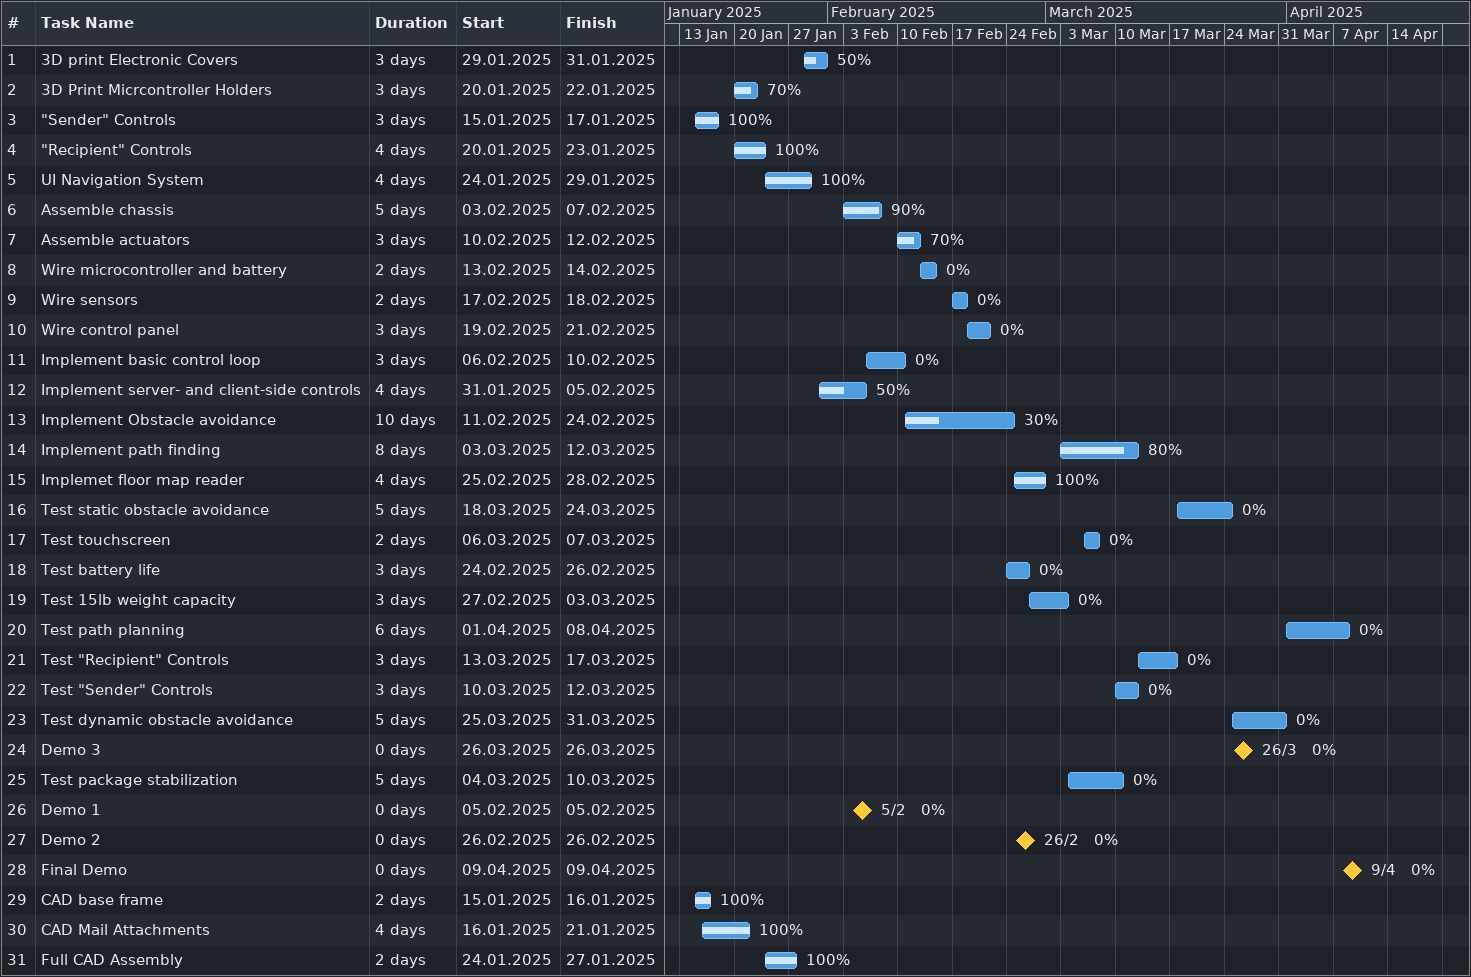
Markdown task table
| ID | Task | Duration | Start | Finish | % complete |
|---|---|---|---|---|---|
| 1 | 3D print Electronic Covers | 3d | 2025-01-29 | 2025-01-31 | 50 |
| 2 | 3D Print Micrcontroller Holders | 3d | 2025-01-20 | 2025-01-22 | 70 |
| 3 | "Sender" Controls | 3d | 2025-01-15 | 2025-01-17 | 100 |
| 4 | "Recipient" Controls | 4d | 2025-01-20 | 2025-01-23 | 100 |
| 5 | UI Navigation System | 4d | 2025-01-24 | 2025-01-29 | 100 |
| 6 | Assemble chassis | 5d | 2025-02-03 | 2025-02-07 | 90 |
| 7 | Assemble actuators | 3d | 2025-02-10 | 2025-02-12 | 70 |
| 8 | Wire microcontroller and battery | 2d | 2025-02-13 | 2025-02-14 | 0 |
| 9 | Wire sensors | 2d | 2025-02-17 | 2025-02-18 | 0 |
| 10 | Wire control panel | 3d | 2025-02-19 | 2025-02-21 | 0 |
| 11 | Implement basic control loop | 3d | 2025-02-06 | 2025-02-10 | 0 |
| 12 | Implement server- and client-side controls | 4d | 2025-01-31 | 2025-02-05 | 50 |
| 13 | Implement Obstacle avoidance | 10d | 2025-02-11 | 2025-02-24 | 30 |
| 14 | Implement path finding | 8d | 2025-03-03 | 2025-03-12 | 80 |
| 15 | Implemet floor map reader | 4d | 2025-02-25 | 2025-02-28 | 100 |
| 16 | Test static obstacle avoidance | 5d | 2025-03-18 | 2025-03-24 | 0 |
| 17 | Test touchscreen | 2d | 2025-03-06 | 2025-03-07 | 0 |
| 18 | Test battery life | 3d | 2025-02-24 | 2025-02-26 | 0 |
| 19 | Test 15lb weight capacity | 3d | 2025-02-27 | 2025-03-03 | 0 |
| 20 | Test path planning | 6d | 2025-04-01 | 2025-04-08 | 0 |
| 21 | Test "Recipient" Controls | 3d | 2025-03-13 | 2025-03-17 | 0 |
| 22 | Test "Sender" Controls | 3d | 2025-03-10 | 2025-03-12 | 0 |
| 23 | Test dynamic obstacle avoidance | 5d | 2025-03-25 | 2025-03-31 | 0 |
| 24 | Demo 3 | 0d | 2025-03-26 | 2025-03-26 | 0 |
| 25 | Test package stabilization | 5d | 2025-03-04 | 2025-03-10 | 0 |
| 26 | Demo 1 | 0d | 2025-02-05 | 2025-02-05 | 0 |
| 27 | Demo 2 | 0d | 2025-02-26 | 2025-02-26 | 0 |
| 28 | Final Demo | 0d | 2025-04-09 | 2025-04-09 | 0 |
| 29 | CAD base frame | 2d | 2025-01-15 | 2025-01-16 | 100 |
| 30 | CAD Mail Attachments | 4d | 2025-01-16 | 2025-01-21 | 100 |
| 31 | Full CAD Assembly | 2d | 2025-01-24 | 2025-01-27 | 100 |
